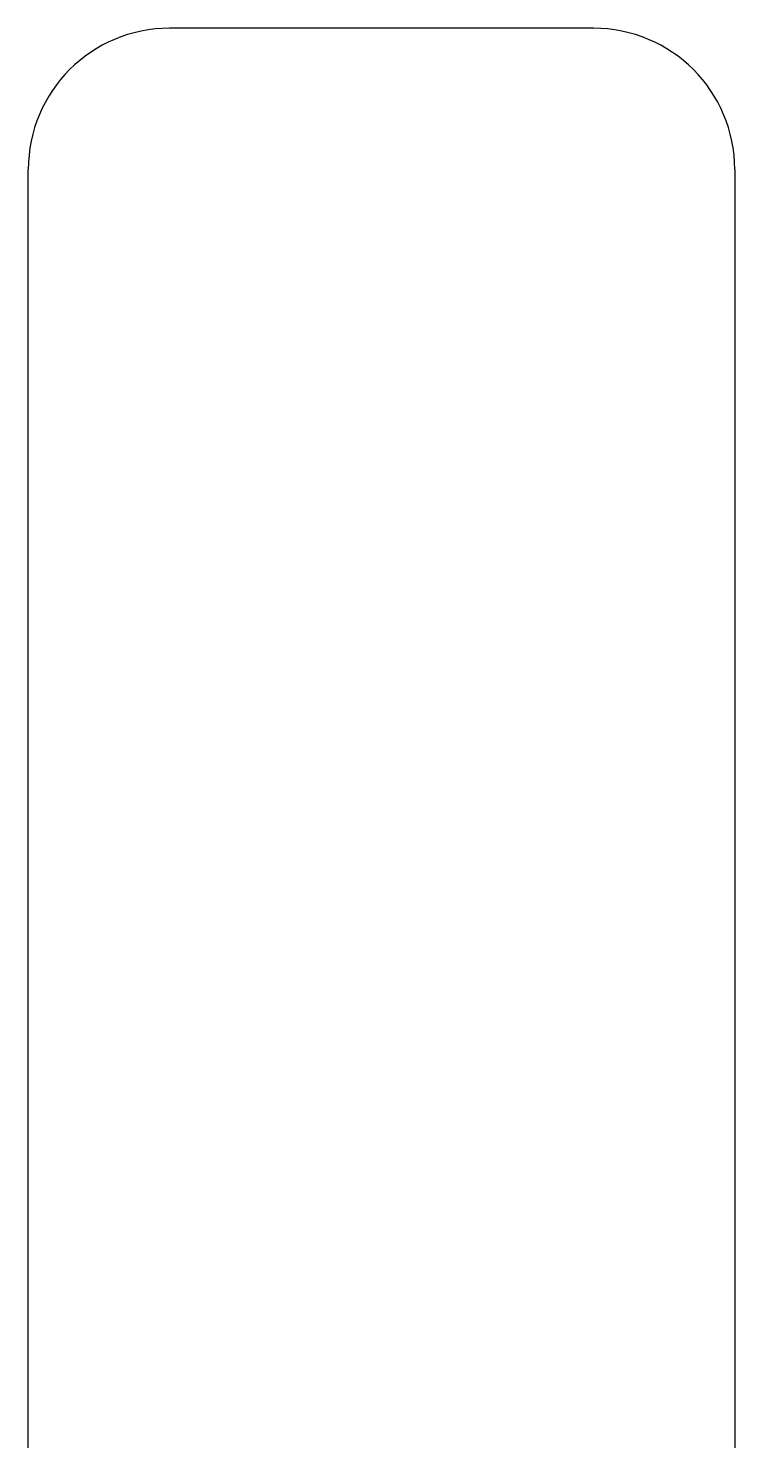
# Model space of a CAD drawing. Header units: millimetres. Extents: x 32 to 447, y 35 to 549.
# Drawn here: x 410.06 to 420.06, y 374.89 to 394.89 of the extents above; entities that cross this region are included whole.
import ezdxf

# ---------------------------------------------------------------- set-up
doc = ezdxf.new("R2010")
doc.units = ezdxf.units.MM

msp = doc.modelspace()

# ---------------------------------------------------------------- linework, layer by layer
at = {"color": 7, "linetype": 'Continuous'}
for p, q in [((410.057, 384.929), (410.057, 392.887)), ((410.057, 384.929), (410.057, 392.887)), ((420.057, 392.887), (420.057, 384.929)), ((420.057, 392.887), (420.057, 384.929)), ((410.057, 305.93), (410.057, 384.929)), ((410.057, 305.93), (410.057, 384.929)), ((420.057, 384.929), (420.057, 305.93)), ((420.057, 384.929), (420.057, 305.93))]:
    msp.add_line(p, q, dxfattribs=at)
for centre, start, end in [((412.057, 392.887), 90, 180), ((412.057, 392.887), 90, 180), ((418.057, 392.887), 0, 90), ((418.057, 392.887), 0, 90)]:
    msp.add_arc(centre, 2, start, end, dxfattribs=at)
msp.add_open_spline([(418.057, 394.887), (412.057, 394.887)], degree=1, dxfattribs=at)
msp.add_open_spline([(418.057, 394.887), (412.057, 394.887)], degree=1, dxfattribs=at)

doc.saveas('drawing.dxf')
